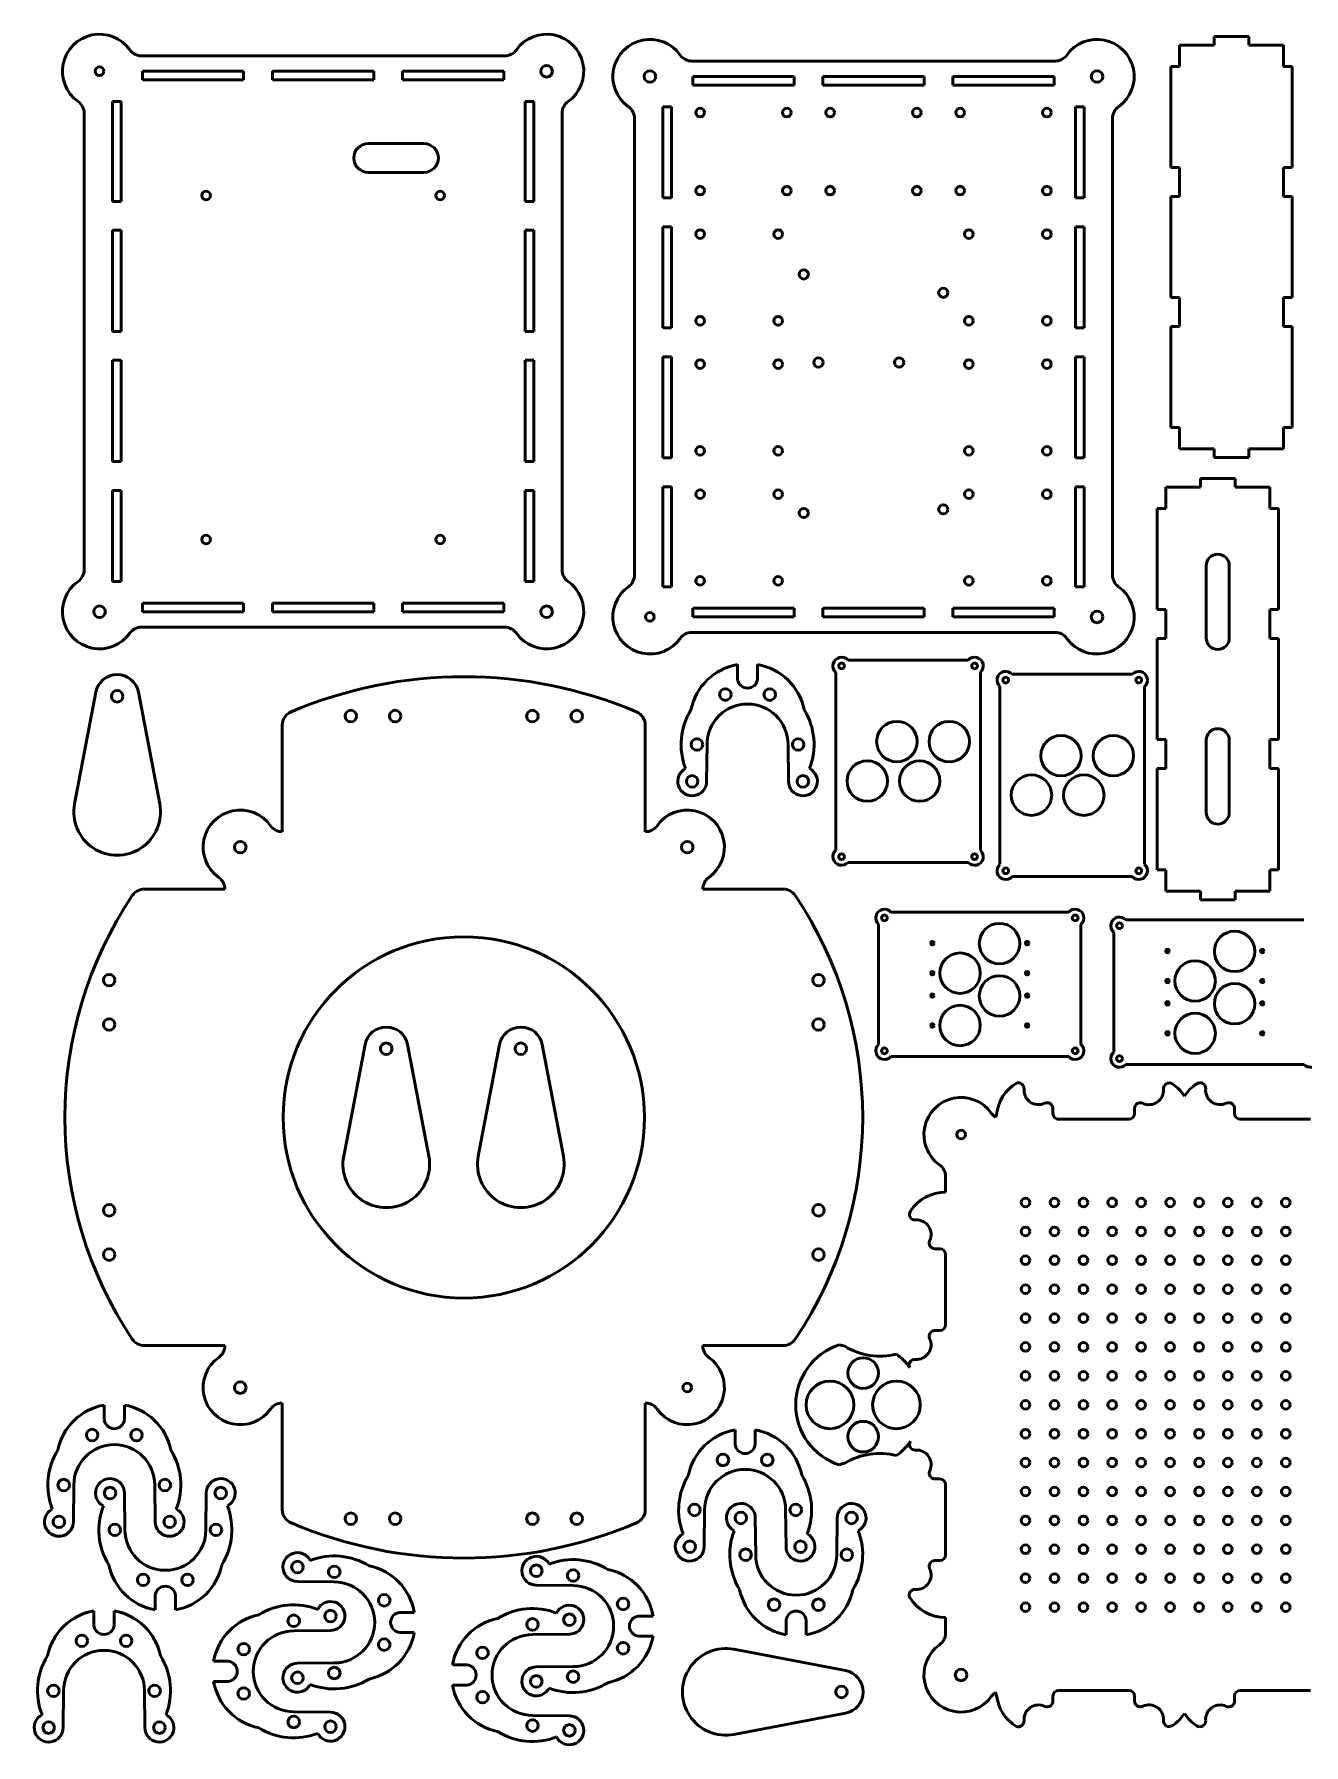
# Model space of a CAD drawing. Header units: millimetres. Extents: x 5 to 790, y 2 to 594.
# Drawn here: x 5 to 444, y 2 to 594 of the extents above; entities that cross this region are included whole.
import ezdxf

# ---------------------------------------------------------------- set-up
doc = ezdxf.new("R2010")
doc.units = ezdxf.units.MM
doc.layers.add('Visible (ISO)', color=7, linetype='Continuous', lineweight=50)

msp = doc.modelspace()

# ---------------------------------------------------------------- linework, layer by layer
at = {"layer": 'Visible (ISO)'}
for p, q in [((412.74, 593.49), (424.74, 593.49)), ((412.74, 590.49), (412.74, 593.49)), ((424.74, 593.49), (424.74, 590.49)), ((167.26, 586.74), (41.67, 586.74)), ((400.74, 590.49), (412.74, 590.49)), ((400.74, 583.1), (400.74, 590.49)), ((424.74, 590.49), (436.74, 590.49)), ((436.74, 590.49), (436.74, 583.1)), ((41.97, 581.4), (76.97, 581.4)), ((41.97, 578.4), (41.97, 581.4)), ((76.97, 581.4), (76.97, 578.4)), ((86.97, 578.4), (86.97, 581.4)), ((86.97, 581.4), (121.97, 581.4)), ((121.97, 581.4), (121.97, 578.4)), ((131.97, 581.4), (166.97, 581.4)), ((131.97, 578.4), (131.97, 581.4)), ((166.97, 581.4), (166.97, 578.4)), ((232.09, 584.94), (357.67, 584.94)), ((397.74, 583.1), (400.74, 583.1)), ((397.74, 548.1), (397.74, 583.1)), ((436.74, 583.1), (439.74, 583.1)), ((439.74, 583.1), (439.74, 548.1)), ((76.97, 578.4), (41.97, 578.4)), ((121.97, 578.4), (86.97, 578.4)), ((166.97, 578.4), (131.97, 578.4)), ((232.38, 579.6), (267.38, 579.6)), ((232.38, 576.6), (232.38, 579.6)), ((267.38, 576.6), (232.38, 576.6)), ((267.38, 579.6), (267.38, 576.6)), ((277.38, 579.6), (312.38, 579.6)), ((277.38, 576.6), (277.38, 579.6)), ((312.38, 576.6), (277.38, 576.6)), ((312.38, 579.6), (312.38, 576.6)), ((322.38, 579.6), (357.38, 579.6)), ((322.38, 576.6), (322.38, 579.6)), ((357.38, 576.6), (322.38, 576.6)), ((357.38, 579.6), (357.38, 576.6)), ((31.58, 536.4), (31.58, 570.93)), ((31.58, 570.93), (34.58, 570.93)), ((34.58, 570.93), (34.58, 536.4)), ((174.35, 536.4), (174.35, 570.93)), ((174.35, 570.93), (177.35, 570.93)), ((177.35, 570.93), (177.35, 536.4)), ((221.99, 537.6), (221.99, 569.14)), ((221.99, 569.14), (224.99, 569.14)), ((224.99, 569.14), (224.99, 537.6)), ((364.77, 537.6), (364.77, 569.14)), ((364.77, 569.14), (367.77, 569.14)), ((367.77, 569.14), (367.77, 537.6)), ((21.8, 566.86), (21.8, 408.94)), ((187.14, 408.94), (187.14, 566.86)), ((212.21, 407.14), (212.21, 565.06)), ((377.55, 565.06), (377.55, 407.14)), ((120.09, 556.4), (139.34, 556.4)), ((139.34, 546.4), (120.09, 546.4)), ((400.74, 548.1), (397.74, 548.1)), ((400.74, 538.1), (400.74, 548.1)), ((436.74, 548.1), (436.74, 538.1)), ((439.74, 548.1), (436.74, 548.1)), ((34.58, 536.4), (31.58, 536.4)), ((177.35, 536.4), (174.35, 536.4)), ((224.99, 537.6), (221.99, 537.6)), ((367.77, 537.6), (364.77, 537.6)), ((397.74, 538.1), (400.74, 538.1)), ((397.74, 503.1), (397.74, 538.1)), ((436.74, 538.1), (439.74, 538.1)), ((439.74, 538.1), (439.74, 503.1)), ((221.99, 492.6), (221.99, 527.6)), ((221.99, 527.6), (224.99, 527.6)), ((224.99, 527.6), (224.99, 492.6)), ((364.77, 527.6), (367.77, 527.6)), ((364.77, 492.6), (364.77, 527.6)), ((367.77, 527.6), (367.77, 492.6)), ((31.58, 491.4), (31.58, 526.4)), ((31.58, 526.4), (34.58, 526.4)), ((34.58, 526.4), (34.58, 491.4)), ((174.35, 491.4), (174.35, 526.4)), ((174.35, 526.4), (177.35, 526.4)), ((177.35, 526.4), (177.35, 491.4)), ((400.74, 503.1), (397.74, 503.1)), ((400.74, 493.1), (400.74, 503.1)), ((436.74, 503.1), (436.74, 493.1)), ((439.74, 503.1), (436.74, 503.1)), ((34.58, 491.4), (31.58, 491.4)), ((177.35, 491.4), (174.35, 491.4)), ((224.99, 492.6), (221.99, 492.6)), ((367.77, 492.6), (364.77, 492.6)), ((397.74, 493.1), (400.74, 493.1)), ((397.74, 458.1), (397.74, 493.1)), ((436.74, 493.1), (439.74, 493.1)), ((439.74, 493.1), (439.74, 458.1)), ((31.58, 446.4), (31.58, 481.4)), ((31.58, 481.4), (34.58, 481.4)), ((34.58, 481.4), (34.58, 446.4)), ((174.35, 446.4), (174.35, 481.4)), ((174.35, 481.4), (177.35, 481.4)), ((177.35, 481.4), (177.35, 446.4)), ((221.99, 447.6), (221.99, 482.6)), ((221.99, 482.6), (224.99, 482.6)), ((224.99, 482.6), (224.99, 447.6)), ((364.77, 482.6), (367.77, 482.6)), ((364.77, 447.6), (364.77, 482.6)), ((367.77, 482.6), (367.77, 447.6)), ((400.74, 458.1), (397.74, 458.1)), ((400.74, 450.71), (400.74, 458.1)), ((436.74, 458.1), (436.74, 450.71)), ((439.74, 458.1), (436.74, 458.1)), ((412.74, 450.71), (400.74, 450.71)), ((412.74, 447.71), (412.74, 450.71)), ((424.74, 450.71), (424.74, 447.71)), ((436.74, 450.71), (424.74, 450.71)), ((34.58, 446.4), (31.58, 446.4)), ((177.35, 446.4), (174.35, 446.4)), ((224.99, 447.6), (221.99, 447.6)), ((367.77, 447.6), (364.77, 447.6)), ((424.74, 447.71), (412.74, 447.71)), ((407.96, 440.52), (419.96, 440.52)), ((407.96, 437.52), (407.96, 440.52)), ((419.96, 440.52), (419.96, 437.52)), ((31.58, 404.86), (31.58, 436.4)), ((31.58, 436.4), (34.58, 436.4)), ((34.58, 436.4), (34.58, 404.86)), ((174.35, 404.86), (174.35, 436.4)), ((174.35, 436.4), (177.35, 436.4)), ((177.35, 436.4), (177.35, 404.86)), ((221.99, 437.6), (224.99, 437.6)), ((221.99, 403.06), (221.99, 437.6)), ((224.99, 437.6), (224.99, 403.06)), ((364.77, 403.06), (364.77, 437.6)), ((364.77, 437.6), (367.77, 437.6)), ((367.77, 437.6), (367.77, 403.06)), ((395.96, 437.52), (407.96, 437.52)), ((395.96, 430.13), (395.96, 437.52)), ((419.96, 437.52), (431.96, 437.52)), ((431.96, 437.52), (431.96, 430.13)), ((392.96, 430.13), (395.96, 430.13)), ((392.96, 395.13), (392.96, 430.13)), ((431.96, 430.13), (434.96, 430.13)), ((434.96, 430.13), (434.96, 395.13)), ((409.96, 385.33), (409.96, 410.33)), ((417.96, 410.33), (417.96, 385.33)), ((34.58, 404.86), (31.58, 404.86)), ((177.35, 404.86), (174.35, 404.86)), ((224.99, 403.06), (221.99, 403.06)), ((367.77, 403.06), (364.77, 403.06)), ((41.97, 394.4), (41.97, 397.4)), ((41.97, 397.4), (76.97, 397.4)), ((76.97, 397.4), (76.97, 394.4)), ((86.97, 394.4), (86.97, 397.4)), ((86.97, 397.4), (121.97, 397.4)), ((121.97, 397.4), (121.97, 394.4)), ((131.97, 394.4), (131.97, 397.4)), ((131.97, 397.4), (166.97, 397.4)), ((166.97, 397.4), (166.97, 394.4)), ((76.97, 394.4), (41.97, 394.4)), ((121.97, 394.4), (86.97, 394.4)), ((166.97, 394.4), (131.97, 394.4)), ((232.38, 395.6), (267.38, 395.6)), ((232.38, 392.6), (232.38, 395.6)), ((267.38, 392.6), (232.38, 392.6)), ((267.38, 395.6), (267.38, 392.6)), ((277.38, 395.6), (312.38, 395.6)), ((277.38, 392.6), (277.38, 395.6)), ((312.38, 392.6), (277.38, 392.6)), ((312.38, 395.6), (312.38, 392.6)), ((322.38, 395.6), (357.38, 395.6)), ((322.38, 392.6), (322.38, 395.6)), ((357.38, 392.6), (322.38, 392.6)), ((357.38, 395.6), (357.38, 392.6)), ((395.96, 395.13), (392.96, 395.13)), ((395.96, 385.13), (395.96, 395.13)), ((431.96, 395.13), (431.96, 385.13)), ((434.96, 395.13), (431.96, 395.13)), ((41.67, 389.06), (167.26, 389.06)), ((357.67, 387.26), (232.09, 387.26)), ((392.96, 385.13), (395.96, 385.13)), ((392.96, 350.13), (392.96, 385.13)), ((431.96, 385.13), (434.96, 385.13)), ((434.96, 385.13), (434.96, 350.13)), ((247.82, 376.13), (247.82, 371.17)), ((254.8, 371.17), (254.8, 376.13)), ((281.85, 311.87), (281.85, 373.4)), ((286.08, 377.64), (327.61, 377.64)), ((331.85, 373.4), (331.85, 311.87)), ((338.63, 306.99), (338.63, 368.52)), ((342.87, 372.75), (384.4, 372.75)), ((388.63, 368.52), (388.63, 306.99)), ((18.49, 327.95), (25.86, 366.54)), ((40.59, 366.54), (47.96, 327.95)), ((90.35, 355.12), (90.35, 318.26)), ((215.94, 318.26), (215.94, 355.12)), ((395.96, 350.13), (392.96, 350.13)), ((395.96, 340.13), (395.96, 350.13)), ((409.96, 324.93), (409.96, 349.93)), ((417.96, 349.93), (417.96, 324.93)), ((431.96, 350.13), (431.96, 340.13)), ((434.96, 350.13), (431.96, 350.13)), ((237.31, 348.44), (237.16, 335.7)), ((265.46, 335.7), (265.31, 348.44)), ((392.96, 340.13), (395.96, 340.13)), ((392.96, 305.13), (392.96, 340.13)), ((431.96, 340.13), (434.96, 340.13)), ((434.96, 340.13), (434.96, 305.13)), ((327.61, 307.64), (286.08, 307.64)), ((384.4, 302.75), (342.87, 302.75)), ((395.96, 305.13), (392.96, 305.13)), ((395.96, 297.74), (395.96, 305.13)), ((431.96, 305.13), (431.96, 297.74)), ((434.96, 305.13), (431.96, 305.13)), ((70.47, 298.38), (42.61, 298.38)), ((263.68, 298.38), (235.81, 298.38)), ((407.96, 297.74), (395.96, 297.74)), ((407.96, 294.74), (407.96, 297.74)), ((419.96, 297.74), (419.96, 294.74)), ((431.96, 297.74), (419.96, 297.74)), ((362.42, 290.45), (300.89, 290.45)), ((419.96, 294.74), (407.96, 294.74)), ((296.66, 286.22), (296.66, 244.69)), ((366.66, 244.69), (366.66, 286.22)), ((443.73, 287.75), (382.2, 287.75)), ((377.97, 283.51), (377.97, 241.99)), ((111.61, 206), (118.98, 244.59)), ((133.71, 244.59), (141.08, 206)), ((158.16, 206), (165.52, 244.59)), ((180.26, 244.59), (187.62, 206)), ((300.89, 240.45), (362.42, 240.45)), ((382.2, 237.75), (443.73, 237.75)), ((356.94, 220.81), (356.94, 222.51)), ((385.2, 222.49), (385.2, 220.8)), ((419.78, 220.81), (419.78, 222.51)), ((383.2, 218.81), (358.99, 218.81)), ((446.03, 218.81), (421.78, 218.81)), ((319.82, 198.93), (319.82, 193.55)), ((316.14, 173.93), (317.82, 173.93)), ((319.82, 171.93), (319.82, 147.68)), ((317.82, 145.68), (316.12, 145.68)), ((42.61, 140.45), (70.47, 140.45)), ((235.81, 140.45), (263.68, 140.45)), ((28.75, 119.89), (28.75, 114.94)), ((35.73, 114.94), (35.73, 119.89)), ((90.35, 120.58), (90.35, 83.71)), ((215.94, 83.71), (215.94, 120.58)), ((246.98, 111.3), (246.98, 106.34)), ((253.96, 106.34), (253.96, 111.3)), ((18.24, 92.2), (18.1, 79.46)), ((35.76, 89.43), (35.91, 76.69)), ((46.39, 79.46), (46.24, 92.2)), ((63.91, 76.69), (64.06, 89.43)), ((316.14, 94.3), (317.82, 94.3)), ((319.82, 92.3), (319.82, 68.05)), ((236.47, 83.6), (236.32, 70.86)), ((264.62, 70.86), (264.47, 83.6)), ((253.99, 80.83), (254.14, 68.09)), ((282.14, 68.09), (282.29, 80.83)), ((317.82, 66.05), (316.12, 66.05)), ((46.42, 53.95), (46.42, 48.99)), ((53.4, 48.99), (53.4, 53.95)), ((108.33, 58.66), (95.59, 58.81)), ((190.96, 57.39), (178.22, 57.54)), ((25.19, 48.69), (25.19, 43.73)), ((32.17, 43.73), (32.17, 48.69)), ((136.02, 48.15), (131.06, 48.15)), ((107.03, 41.88), (94.29, 41.73)), ((218.66, 46.88), (213.7, 46.88)), ((264.65, 45.35), (264.65, 40.39)), ((271.63, 40.39), (271.63, 45.35)), ((319.82, 46.39), (319.82, 41.01)), ((131.06, 41.17), (136.02, 41.17)), ((189.66, 40.61), (176.92, 40.47)), ((213.7, 39.91), (218.66, 39.91)), ((71.56, 31.22), (66.6, 31.22)), ((95.59, 30.51), (108.33, 30.66)), ((154.19, 29.96), (149.23, 29.96)), ((246.61, 35.35), (285.21, 27.99)), ((66.6, 24.24), (71.56, 24.24)), ((178.22, 29.25), (190.96, 29.39)), ((14.68, 20.99), (14.53, 8.25)), ((42.83, 8.25), (42.68, 20.99)), ((149.23, 22.98), (154.19, 22.98)), ((356.94, 17.43), (356.94, 19.13)), ((358.94, 21.13), (383.2, 21.13)), ((385.2, 19.13), (385.2, 17.46)), ((419.78, 17.43), (419.78, 19.13)), ((421.78, 21.13), (446.03, 21.13)), ((94.29, 13.73), (107.03, 13.58)), ((176.92, 12.47), (189.66, 12.32)), ((285.21, 13.25), (246.61, 5.89))]:
    msp.add_line(p, q, dxfattribs=at)
for centre, radius in [((27.14, 581.4), 1.5), ((181.8, 581.4), 2), ((217.55, 579.6), 2), ((372.21, 579.6), 2), ((234.88, 567.1), 1.5), ((264.88, 567.1), 1.5), ((279.88, 567.1), 1.5), ((309.88, 567.1), 1.5), ((324.88, 567.1), 1.5), ((354.88, 567.1), 1.5), ((63.97, 538.4), 1.5), ((144.97, 538.4), 1.5), ((234.88, 540.1), 1.5), ((264.88, 540.1), 1.5), ((279.88, 540.1), 1.5), ((309.88, 540.1), 1.5), ((324.88, 540.1), 1.5), ((354.88, 540.1), 1.5), ((234.88, 525.1), 1.5), ((261.88, 525.1), 1.5), ((327.88, 525.1), 1.5), ((354.88, 525.1), 1.5), ((270.75, 511.12), 1.59), ((319.01, 504.77), 1.59), ((234.88, 495.1), 1.5), ((261.88, 495.1), 1.5), ((327.88, 495.1), 1.5), ((354.88, 495.1), 1.5), ((234.88, 480.1), 1.5), ((261.88, 480.1), 1.5), ((275.83, 480.64), 1.59), ((303.77, 480.64), 1.59), ((327.88, 480.1), 1.5), ((354.88, 480.1), 1.5), ((234.88, 450.1), 1.5), ((261.88, 450.1), 1.5), ((327.88, 450.1), 1.5), ((354.88, 450.1), 1.5), ((234.88, 435.1), 1.5), ((261.88, 435.1), 1.5), ((327.88, 435.1), 1.5), ((354.88, 435.1), 1.5), ((270.75, 428.57), 1.59), ((319.01, 429.84), 1.59), ((63.97, 419.4), 1.5), ((144.97, 419.4), 1.5), ((234.88, 405.1), 1.5), ((261.88, 405.1), 1.5), ((327.88, 405.1), 1.5), ((354.88, 405.1), 1.5), ((27.14, 394.4), 2), ((181.8, 394.4), 2), ((217.55, 392.6), 1.5), ((372.21, 392.6), 2), ((283.85, 375.64), 1), ((329.85, 375.64), 1), ((33.22, 365.14), 2), ((243.64, 365.73), 2), ((258.97, 365.73), 2), ((340.63, 370.75), 1), ((386.63, 370.75), 1), ((114.08, 358.28), 2), ((129.41, 358.28), 2), ((176.88, 358.28), 2), ((192.21, 358.28), 2), ((302.97, 349.46), 7), ((321.08, 349.46), 7), ((233.81, 348.44), 2), ((268.81, 348.44), 2), ((359.75, 344.58), 7), ((377.87, 344.58), 7), ((232.16, 335.7), 2), ((270.46, 335.7), 2), ((292.73, 335.81), 7), ((310.85, 335.81), 7), ((349.52, 330.93), 7), ((367.63, 330.93), 7), ((75.81, 312.92), 2), ((230.47, 312.92), 2), ((283.85, 309.64), 1), ((329.85, 309.64), 1), ((340.63, 304.75), 1), ((386.63, 304.75), 1), ((298.66, 288.45), 1), ((338.48, 279.57), 7), ((364.66, 288.45), 1), ((379.97, 285.75), 1), ((153.14, 219.42), 62.5), ((315.26, 279.69), 0.6), ((348.05, 279.69), 0.6), ((419.8, 276.87), 7), ((324.83, 269.33), 7), ((396.58, 276.98), 0.6), ((406.14, 266.63), 7), ((429.36, 276.98), 0.6), ((30.45, 266.9), 2), ((275.84, 266.9), 2), ((315.26, 269.33), 0.6), ((338.48, 261.45), 7), ((348.05, 269.33), 0.6), ((396.58, 266.63), 0.6), ((429.36, 266.63), 0.6), ((315.26, 261.57), 0.6), ((348.05, 261.57), 0.6), ((419.8, 258.75), 7), ((324.83, 251.22), 7), ((396.58, 258.87), 0.6), ((406.14, 248.51), 7), ((429.36, 258.87), 0.6), ((30.45, 251.56), 2), ((275.84, 251.56), 2), ((315.26, 251.22), 0.6), ((348.05, 251.22), 0.6), ((396.58, 248.51), 0.6), ((429.36, 248.51), 0.6), ((126.34, 243.19), 2), ((172.89, 243.19), 2), ((298.66, 242.45), 1), ((364.66, 242.45), 1), ((379.97, 239.75), 1), ((325.16, 213.47), 1.5), ((347.49, 189.97), 1.5), ((357.49, 189.97), 1.5), ((367.49, 189.97), 1.5), ((377.49, 189.97), 1.5), ((387.49, 189.97), 1.5), ((397.49, 189.97), 1.5), ((407.49, 189.97), 1.5), ((417.49, 189.97), 1.5), ((427.49, 189.97), 1.5), ((437.49, 189.97), 1.5), ((30.45, 187.27), 2), ((275.84, 187.27), 2), ((347.49, 179.97), 1.5), ((357.49, 179.97), 1.5), ((367.49, 179.97), 1.5), ((377.49, 179.97), 1.5), ((387.49, 179.97), 1.5), ((397.49, 179.97), 1.5), ((407.49, 179.97), 1.5), ((417.49, 179.97), 1.5), ((427.49, 179.97), 1.5), ((437.49, 179.97), 1.5), ((30.45, 171.94), 2), ((275.84, 171.94), 2), ((347.49, 169.97), 1.5), ((357.49, 169.97), 1.5), ((367.49, 169.97), 1.5), ((377.49, 169.97), 1.5), ((387.49, 169.97), 1.5), ((397.49, 169.97), 1.5), ((407.49, 169.97), 1.5), ((417.49, 169.97), 1.5), ((427.49, 169.97), 1.5), ((437.49, 169.97), 1.5), ((347.49, 159.97), 1.5), ((357.49, 159.97), 1.5), ((367.49, 159.97), 1.5), ((377.49, 159.97), 1.5), ((387.49, 159.97), 1.5), ((397.49, 159.97), 1.5), ((407.49, 159.97), 1.5), ((417.49, 159.97), 1.5), ((427.49, 159.97), 1.5), ((437.49, 159.97), 1.5), ((347.49, 149.97), 1.5), ((357.49, 149.97), 1.5), ((367.49, 149.97), 1.5), ((377.49, 149.97), 1.5), ((387.49, 149.97), 1.5), ((397.49, 149.97), 1.5), ((407.49, 149.97), 1.5), ((417.49, 149.97), 1.5), ((427.49, 149.97), 1.5), ((437.49, 149.97), 1.5), ((291.32, 130.94), 5.3), ((347.49, 139.97), 1.5), ((357.49, 139.97), 1.5), ((367.49, 139.97), 1.5), ((377.49, 139.97), 1.5), ((387.49, 139.97), 1.5), ((397.49, 139.97), 1.5), ((407.49, 139.97), 1.5), ((417.49, 139.97), 1.5), ((427.49, 139.97), 1.5), ((437.49, 139.97), 1.5), ((347.49, 129.97), 1.5), ((357.49, 129.97), 1.5), ((367.49, 129.97), 1.5), ((377.49, 129.97), 1.5), ((387.49, 129.97), 1.5), ((397.49, 129.97), 1.5), ((407.49, 129.97), 1.5), ((417.49, 129.97), 1.5), ((427.49, 129.97), 1.5), ((437.49, 129.97), 1.5), ((75.81, 125.92), 2), ((230.47, 125.92), 1.5), ((279.82, 119.94), 8.25), ((302.82, 119.94), 8.25), ((347.49, 119.97), 1.5), ((357.49, 119.97), 1.5), ((367.49, 119.97), 1.5), ((377.49, 119.97), 1.5), ((387.49, 119.97), 1.5), ((397.49, 119.97), 1.5), ((407.49, 119.97), 1.5), ((417.49, 119.97), 1.5), ((427.49, 119.97), 1.5), ((437.49, 119.97), 1.5), ((291.32, 108.94), 5.3), ((24.58, 109.49), 2), ((39.91, 109.49), 2), ((347.49, 109.97), 1.5), ((357.49, 109.97), 1.5), ((367.49, 109.97), 1.5), ((377.49, 109.97), 1.5), ((387.49, 109.97), 1.5), ((397.49, 109.97), 1.5), ((407.49, 109.97), 1.5), ((417.49, 109.97), 1.5), ((427.49, 109.97), 1.5), ((437.49, 109.97), 1.5), ((242.81, 100.89), 2), ((258.14, 100.89), 2), ((347.49, 99.97), 1.5), ((357.49, 99.97), 1.5), ((367.49, 99.97), 1.5), ((377.49, 99.97), 1.5), ((387.49, 99.97), 1.5), ((397.49, 99.97), 1.5), ((407.49, 99.97), 1.5), ((417.49, 99.97), 1.5), ((427.49, 99.97), 1.5), ((437.49, 99.97), 1.5), ((14.74, 92.2), 2), ((30.76, 89.43), 2), ((49.74, 92.2), 2), ((69.06, 89.43), 2), ((347.49, 89.97), 1.5), ((357.49, 89.97), 1.5), ((367.49, 89.97), 1.5), ((377.49, 89.97), 1.5), ((387.49, 89.97), 1.5), ((397.49, 89.97), 1.5), ((407.49, 89.97), 1.5), ((417.49, 89.97), 1.5), ((427.49, 89.97), 1.5), ((437.49, 89.97), 1.5), ((232.97, 83.6), 2), ((267.97, 83.6), 2), ((13.1, 79.46), 2), ((32.41, 76.69), 2), ((51.39, 79.46), 2), ((67.41, 76.69), 2), ((114.08, 80.55), 2), ((129.41, 80.55), 2), ((176.88, 80.55), 2), ((192.21, 80.55), 2), ((248.99, 80.83), 2), ((287.29, 80.83), 2), ((347.49, 79.97), 1.5), ((357.49, 79.97), 1.5), ((367.49, 79.97), 1.5), ((377.49, 79.97), 1.5), ((387.49, 79.97), 1.5), ((397.49, 79.97), 1.5), ((407.49, 79.97), 1.5), ((417.49, 79.97), 1.5), ((427.49, 79.97), 1.5), ((437.49, 79.97), 1.5), ((231.32, 70.86), 2), ((269.62, 70.86), 2), ((347.49, 69.97), 1.5), ((357.49, 69.97), 1.5), ((367.49, 69.97), 1.5), ((377.49, 69.97), 1.5), ((387.49, 69.97), 1.5), ((397.49, 69.97), 1.5), ((407.49, 69.97), 1.5), ((417.49, 69.97), 1.5), ((427.49, 69.97), 1.5), ((437.49, 69.97), 1.5), ((95.59, 63.81), 2), ((250.64, 68.09), 2), ((285.64, 68.09), 2), ((42.24, 59.4), 2), ((57.57, 59.4), 2), ((108.33, 62.16), 2), ((178.22, 62.54), 2), ((190.96, 60.89), 2), ((347.49, 59.97), 1.5), ((357.49, 59.97), 1.5), ((367.49, 59.97), 1.5), ((377.49, 59.97), 1.5), ((387.49, 59.97), 1.5), ((397.49, 59.97), 1.5), ((407.49, 59.97), 1.5), ((417.49, 59.97), 1.5), ((427.49, 59.97), 1.5), ((437.49, 59.97), 1.5), ((125.62, 52.32), 2), ((107.03, 46.88), 2), ((189.66, 45.61), 2), ((208.25, 51.06), 2), ((260.47, 50.8), 2), ((275.8, 50.8), 2), ((347.49, 49.97), 1.5), ((357.49, 49.97), 1.5), ((367.49, 49.97), 1.5), ((377.49, 49.97), 1.5), ((387.49, 49.97), 1.5), ((397.49, 49.97), 1.5), ((407.49, 49.97), 1.5), ((417.49, 49.97), 1.5), ((427.49, 49.97), 1.5), ((437.49, 49.97), 1.5), ((94.29, 45.23), 2), ((176.92, 43.97), 2), ((21.01, 38.28), 2), ((36.35, 38.28), 2), ((77, 35.39), 2), ((125.62, 36.99), 2), ((159.64, 34.13), 2), ((208.25, 35.73), 2), ((95.59, 25.51), 2), ((108.33, 27.16), 2), ((178.22, 24.25), 2), ((190.96, 25.89), 2), ((325.16, 26.47), 2), ((11.18, 20.99), 2), ((46.18, 20.99), 2), ((77, 20.06), 2), ((159.64, 18.8), 2), ((283.8, 20.62), 2), ((94.29, 10.23), 2), ((9.53, 8.25), 2), ((47.83, 8.25), 2), ((107.03, 8.58), 2), ((176.92, 8.97), 2), ((189.66, 7.32), 2)]:
    msp.add_circle(centre, radius, dxfattribs=at)
for centre, radius, start, end in [((27.14, 581.4), 12.84, 35.42216, 234.57784), ((181.8, 581.4), 12.84, 305.42216, 144.57784), ((217.55, 579.6), 12.84, 35.42216, 234.57784), ((372.21, 579.6), 12.84, 305.42216, 144.57784), ((41.67, 591.74), 5, 215.42216, 270), ((167.26, 591.74), 5, 270, 324.57784), ((232.09, 589.94), 5, 215.42216, 270), ((357.67, 589.94), 5, 270, 324.57784), ((16.8, 566.86), 5, 0, 54.57784), ((192.14, 566.86), 5, 125.42216, 180), ((207.21, 565.06), 5, 0, 54.57784), ((382.55, 565.06), 5, 125.42216, 180), ((120.09, 551.4), 5, 90, 270), ((139.34, 551.4), 5, 270, 90), ((16.8, 408.94), 5, 305.42216, 0), ((192.14, 408.94), 5, 180, 234.57784), ((413.96, 410.33), 4, 0, 180), ((27.14, 394.4), 12.84, 125.42216, 324.57784), ((181.8, 394.4), 12.84, 215.42216, 54.57784), ((217.55, 392.6), 12.84, 125.42216, 324.57784), ((207.21, 407.14), 5, 305.42216, 0), ((372.21, 392.6), 12.84, 215.42216, 54.57784), ((382.55, 407.14), 5, 180, 234.57784), ((41.67, 384.06), 5, 90, 144.57784), ((167.26, 384.06), 5, 35.42216, 90), ((232.09, 382.26), 5, 90, 144.57784), ((357.67, 382.26), 5, 35.42216, 90), ((413.96, 385.33), 4, 180, 0), ((251.31, 356.44), 20, 100.04914, 168.28024), ((251.31, 356.44), 20, 11.71976, 79.95086), ((283.85, 375.64), 3, 41.81031, 228.18969), ((329.85, 375.64), 3, 311.81031, 138.18969), ((340.63, 370.75), 3, 41.81031, 228.18969), ((386.63, 370.75), 3, 311.81031, 138.18969), ((33.22, 365.14), 7.5, 10.80692, 169.19308), ((153.14, 219.42), 152.5, 66.93277, 113.06723), ((251.31, 371.44), 3.5, 184.36368, 355.63632), ((251.31, 348.44), 14, 0, 180), ((95.35, 355.12), 5, 113.06723, 180), ((210.94, 355.12), 5, 0, 66.93277), ((251.31, 348.44), 23, 148.36834, 201.16177), ((251.31, 348.44), 23, 338.83823, 31.63166), ((413.96, 349.93), 4, 0, 180), ((232.16, 335.7), 5, 117.4019, 0), ((270.46, 335.7), 5, 180, 62.5981), ((33.22, 325.14), 15, 169.19308, 10.80692), ((75.81, 312.92), 12.84, 35.42216, 234.57784), ((230.47, 312.92), 12.84, 305.42216, 144.57784), ((90.35, 323.26), 5, 215.42216, 270), ((215.94, 323.26), 5, 270, 324.57784), ((413.96, 324.93), 4, 180, 0), ((283.85, 309.64), 3, 131.81031, 318.18969), ((329.85, 309.64), 3, 221.81031, 48.18969), ((65.47, 298.38), 5, 0, 54.57784), ((240.81, 298.38), 5, 125.42216, 180), ((340.63, 304.75), 3, 131.81031, 318.18969), ((386.63, 304.75), 3, 221.81031, 48.18969), ((153.14, 219.42), 138, 146.21306, 213.78694), ((42.61, 293.38), 5, 90, 146.21306), ((263.68, 293.38), 5, 33.78694, 90), ((153.14, 219.42), 138, 326.21306, 33.78694), ((298.66, 288.45), 3, 41.81031, 228.18969), ((364.66, 288.45), 3, 311.81031, 138.18969), ((379.97, 285.75), 3, 41.81031, 228.18969), ((126.34, 243.19), 7.5, 10.80692, 169.19308), ((172.89, 243.19), 7.5, 10.80692, 169.19308), ((298.66, 242.45), 3, 131.81031, 318.18969), ((364.66, 242.45), 3, 221.81031, 48.18969), ((379.97, 239.75), 3, 131.81031, 318.18969), ((445.97, 239.75), 3, 221.81031, 48.18969), ((351.94, 218.81), 14.62, 121.49002, 173.08896), ((344.96, 229.39), 2, 355.47339, 109.23138), ((397.18, 229.33), 2, 56.41868, 184.21715), ((390.2, 218.81), 14.62, 33.03396, 56.41868), ((414.73, 218.84), 14.62, 123.27186, 147.09341), ((407.8, 229.39), 2, 355.47339, 123.27186), ((325.16, 213.47), 12.84, 35.42216, 234.57784), ((351.94, 228.84), 5, 175.47339, 295.37627), ((390.2, 228.81), 5, 244.62307, 4.21715), ((414.78, 228.84), 5, 175.47339, 295.37627), ((339.7, 223.81), 5, 215.42216, 237.67875), ((335.44, 220.81), 2, 322.21799, 353.08896), ((354.94, 222.51), 2, 0, 115.37627), ((358.94, 220.81), 2, 180, 270.62657), ((383.2, 220.81), 2, 269.99916, 359.69054), ((387.2, 222.49), 2, 64.62307, 180), ((417.78, 222.51), 2, 0, 115.37627), ((421.78, 220.81), 2, 180, 270), ((358.99, 220.81), 2, 269.37343, 270), ((126.34, 203.19), 15, 169.19308, 10.80692), ((172.89, 203.19), 15, 169.19308, 10.80692), ((314.82, 198.93), 5, 0, 54.57784), ((319.82, 178.93), 14.62, 90, 146.41868), ((309.3, 185.91), 2, 146.41868, 274.21715), ((309.82, 178.93), 5, 334.62307, 94.21715), ((316.14, 175.93), 2, 154.62307, 270), ((317.82, 171.93), 2, 0, 90), ((42.61, 145.45), 5, 213.78694, 270), ((263.68, 145.45), 5, 270, 326.21306), ((309.79, 140.68), 5, 265.47339, 25.37627), ((316.12, 143.68), 2, 90, 205.37627), ((317.82, 147.68), 2, 270, 0), ((75.81, 125.92), 12.84, 125.42216, 324.57784), ((65.47, 140.45), 5, 305.42216, 0), ((230.47, 125.92), 12.84, 215.42216, 54.57784), ((240.81, 140.45), 5, 180, 234.57784), ((289.82, 119.94), 21.85, 108.06592, 251.67939), ((289.08, 159.79), 20, 252.43709, 258.28024), ((297.08, 159.79), 23, 238.36834, 284.44227), ((289.82, 119.94), 21.85, 36.45923, 53.51601), ((309.24, 133.7), 2, 85.47339, 202.79241), ((32.24, 100.2), 20, 100.04914, 168.28024), ((32.24, 100.2), 20, 11.71976, 79.95086), ((90.35, 115.58), 5, 90, 144.57784), ((215.94, 115.58), 5, 35.42216, 90), ((32.24, 115.2), 3.5, 184.36368, 355.63632), ((250.47, 91.6), 20, 100.04914, 168.28024), ((250.47, 91.6), 20, 11.71976, 79.95086), ((289.82, 119.94), 21.85, 306.67897, 322.73124), ((319.82, 99.3), 14.62, 146.41868, 149.58174), ((309.3, 106.29), 2, 146.41868, 274.21715), ((32.24, 92.2), 23, 148.36834, 201.16177), ((32.24, 92.2), 14, 0, 180), ((32.24, 92.2), 23, 338.83823, 31.63166), ((250.47, 106.6), 3.5, 184.36368, 355.63632), ((297.08, 80.16), 23, 75.40405, 121.63166), ((309.82, 99.3), 5, 334.62307, 94.21715), ((250.47, 83.6), 23, 148.36834, 201.16177), ((250.47, 83.6), 14, 0, 180), ((250.47, 83.6), 23, 338.83823, 31.63166), ((289.08, 80.16), 20, 101.71976, 107.84043), ((316.14, 96.3), 2, 154.62307, 270), ((30.76, 89.43), 5, 0, 242.5981), ((69.06, 89.43), 5, 297.4019, 180), ((317.82, 92.3), 2, 0, 90), ((13.1, 79.46), 5, 117.4019, 0), ((49.91, 76.69), 23, 158.83823, 211.63166), ((51.39, 79.46), 5, 180, 62.5981), ((49.91, 76.69), 23, 328.36834, 21.16177), ((95.35, 83.71), 5, 180, 246.93277), ((210.94, 83.71), 5, 293.06723, 0), ((248.99, 80.83), 5, 0, 242.5981), ((287.29, 80.83), 5, 297.4019, 180), ((153.14, 219.42), 152.5, 246.93277, 293.06723), ((49.91, 76.69), 14, 180, 0), ((231.32, 70.86), 5, 117.4019, 0), ((268.14, 68.09), 23, 158.83823, 211.63166), ((269.62, 70.86), 5, 180, 62.5981), ((268.14, 68.09), 23, 328.36834, 21.16177), ((95.59, 63.81), 5, 27.4019, 270), ((108.33, 44.66), 23, 58.36834, 111.16177), ((178.22, 62.54), 5, 27.4019, 270), ((190.96, 43.39), 23, 58.36834, 111.16177), ((268.14, 68.09), 14, 180, 0), ((316.12, 64.05), 2, 90, 205.37627), ((317.82, 68.05), 2, 270, 0), ((49.91, 68.69), 20, 191.71976, 259.95086), ((49.91, 68.69), 20, 280.04914, 348.28024), ((116.33, 44.66), 20, 10.04914, 78.28024), ((198.96, 43.39), 20, 10.04914, 78.28024), ((309.79, 61.05), 5, 265.47339, 25.37627), ((49.91, 53.69), 3.5, 4.36368, 175.63632), ((108.33, 44.66), 14, 270, 90), ((190.96, 43.39), 14, 270, 90), ((268.14, 60.09), 20, 191.71976, 259.95086), ((268.14, 60.09), 20, 280.04914, 348.28024), ((309.24, 54.07), 2, 85.47339, 202.79241), ((319.82, 61.01), 14.62, 211.82276, 270), ((28.68, 28.99), 20, 100.04914, 168.28024), ((28.68, 28.99), 20, 11.71976, 79.95086), ((94.29, 27.73), 23, 68.83823, 121.63166), ((107.03, 46.88), 5, 270, 152.5981), ((131.33, 44.66), 3.5, 94.36368, 265.63632), ((176.92, 26.47), 23, 68.83823, 121.63166), ((189.66, 45.61), 5, 270, 152.5981), ((268.14, 45.09), 3.5, 4.36368, 175.63632), ((28.68, 43.99), 3.5, 184.36368, 355.63632), ((86.29, 27.73), 20, 101.71976, 169.95086), ((94.29, 27.73), 14, 90, 270), ((168.92, 26.47), 20, 101.71976, 169.95086), ((213.96, 43.39), 3.5, 94.36368, 265.63632), ((116.33, 44.66), 20, 281.71976, 349.95086), ((176.92, 26.47), 14, 90, 270), ((198.96, 43.39), 20, 281.71976, 349.95086), ((243.8, 20.62), 15, 79.19308, 280.80692), ((325.16, 26.47), 12.84, 125.42216, 324.57784), ((314.82, 41.01), 5, 305.42216, 0), ((28.68, 20.99), 23, 148.36834, 201.16177), ((28.68, 20.99), 14, 0, 180), ((28.68, 20.99), 23, 338.83823, 31.63166), ((71.29, 27.73), 3.5, 274.36368, 85.63632), ((95.59, 25.51), 5, 90, 332.5981), ((153.92, 26.47), 3.5, 274.36368, 85.63632), ((86.29, 27.73), 20, 190.04914, 258.28024), ((108.33, 44.66), 23, 248.83823, 301.63166), ((178.22, 24.25), 5, 90, 332.5981), ((190.96, 43.39), 23, 248.83823, 301.63166), ((283.8, 20.62), 7.5, 280.80692, 79.19308), ((168.92, 26.47), 20, 190.04914, 258.28024), ((339.7, 16.13), 5, 122.32125, 144.57784), ((335.44, 19.13), 2, 6.91104, 37.78201), ((351.94, 21.13), 14.62, 186.91104, 238.50998), ((358.94, 19.13), 2, 90, 180), ((383.2, 19.13), 2, 0, 90), ((421.78, 19.13), 2, 90, 180), ((9.53, 8.25), 5, 117.4019, 0), ((47.83, 8.25), 5, 180, 62.5981), ((107.03, 8.58), 5, 207.4019, 90), ((189.66, 7.32), 5, 207.4019, 90), ((351.94, 11.1), 5, 64.62373, 184.52661), ((354.94, 17.43), 2, 244.62373, 0), ((387.2, 17.46), 2, 180, 295.37693), ((390.2, 11.13), 5, 355.78285, 115.37693), ((390.2, 21.13), 14.62, 303.58132, 326.96604), ((414.73, 21.1), 14.62, 212.90659, 236.72814), ((414.78, 11.1), 5, 64.62373, 184.52661), ((417.78, 17.43), 2, 244.62373, 0), ((94.29, 27.73), 23, 238.36834, 291.16177), ((176.92, 26.47), 23, 238.36834, 291.16177), ((344.96, 10.55), 2, 250.76862, 4.52661), ((397.18, 10.62), 2, 175.78285, 303.58132), ((407.8, 10.55), 2, 236.72814, 4.52661)]:
    msp.add_arc(centre, radius, start, end, dxfattribs=at)

doc.saveas('drawing.dxf')
